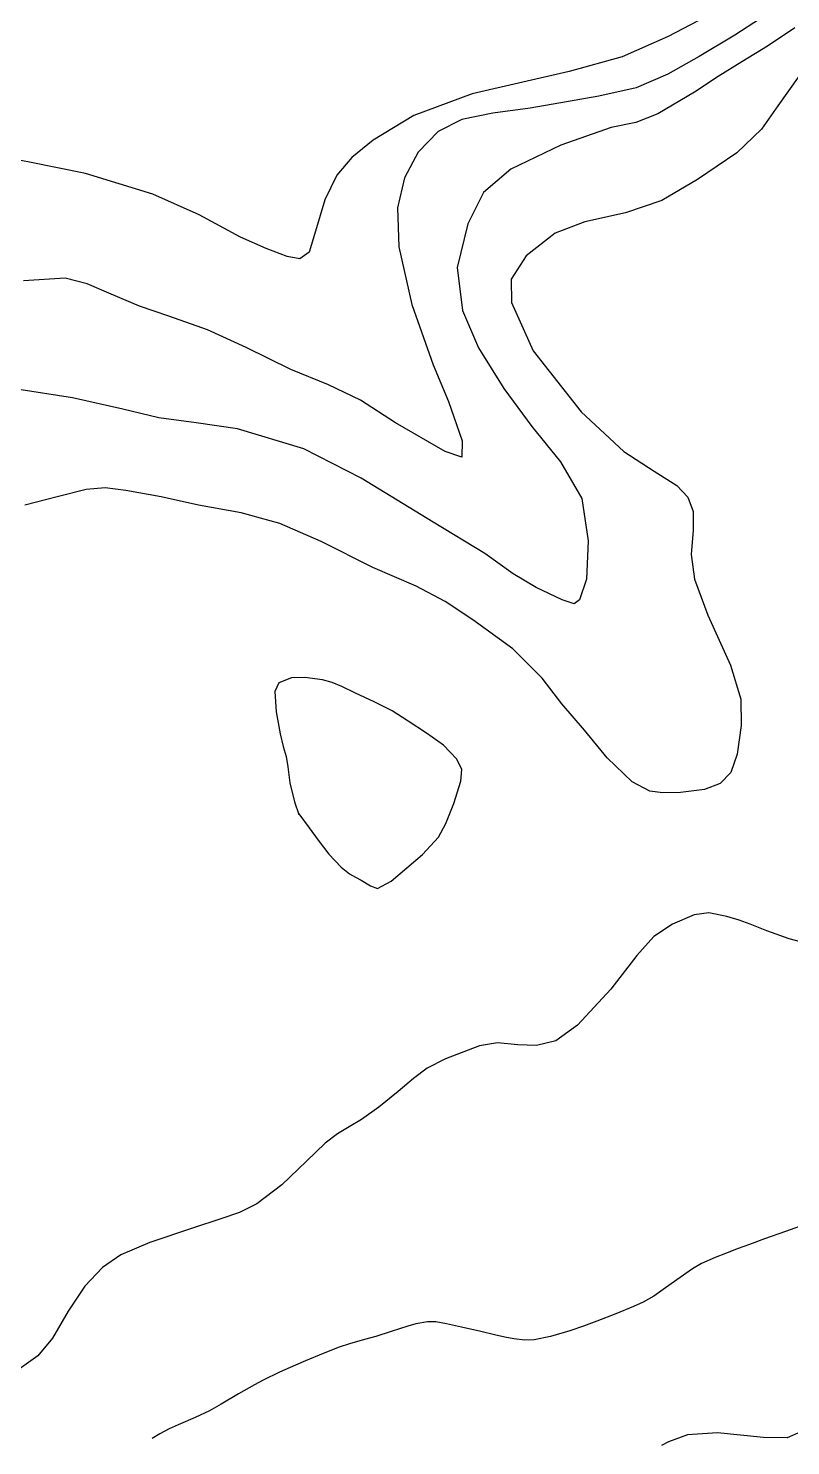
# Model space of a CAD drawing. Extents: x -717077 to -715000, y -984627 to -984000.
# Drawn here: x -716015.2 to -715854.7, y -984478.5 to -984180.1 of the extents above; entities that cross this region are included whole.
import ezdxf

# ---------------------------------------------------------------- set-up
doc = ezdxf.new("R2010")
doc.units = 0
doc.layers.add('contour_lines', color=1, linetype='CONTINUOUS')

msp = doc.modelspace()

# ---------------------------------------------------------------- linework, layer by layer
at = {"layer": 'contour_lines', "color": 1}
for p, q in [((-715871.198, -984176.987, 274), (-715880.503, -984181.842, 274)), ((-715861.072, -984178.053, 275), (-715866.45, -984181.578, 275)), ((-715880.503, -984181.842, 274), (-715890.207, -984186.117, 274)), ((-715866.45, -984181.578, 275), (-715873.985, -984186.061, 275)), ((-715853.844, -984180.038, 276), (-715859.585, -984183.911, 276)), ((-715859.585, -984183.911, 276), (-715864.998, -984187.169, 276)), ((-715890.207, -984186.117, 274), (-715901.35, -984189.246, 274)), ((-715873.985, -984186.061, 275), (-715880.53, -984189.758, 275)), ((-715864.998, -984187.169, 276), (-715869.99, -984190.281, 276)), ((-715901.35, -984189.246, 274), (-715921.759, -984193.922, 274)), ((-715880.53, -984189.758, 275), (-715887.231, -984192.629, 275)), ((-715869.99, -984190.281, 276), (-715874.928, -984193.589, 276)), ((-715852.9, -984190.129, 277), (-715857.416, -984196.475, 277)), ((-715921.759, -984193.922, 274), (-715934.021, -984198.495, 274)), ((-715887.231, -984192.629, 275), (-715895.094, -984194.439, 275)), ((-715874.928, -984193.589, 276), (-715882.64, -984198.128, 276)), ((-715909.513, -984196.965, 275), (-715917.389, -984197.975, 275)), ((-715901.926, -984195.631, 275), (-715909.513, -984196.965, 275)), ((-715895.094, -984194.439, 275), (-715901.926, -984195.631, 275)), ((-715857.416, -984196.475, 277), (-715860.846, -984201.383, 277)), ((-715934.021, -984198.495, 274), (-715942.583, -984203.662, 274)), ((-715923.941, -984199.346, 275), (-715928.915, -984201.848, 275)), ((-715917.389, -984197.975, 275), (-715923.941, -984199.346, 275)), ((-715887.331, -984199.93, 276), (-715892.483, -984200.982, 276)), ((-715882.64, -984198.128, 276), (-715887.331, -984199.93, 276)), ((-715928.915, -984201.848, 275), (-715933.139, -984206.183, 275)), ((-715892.483, -984200.982, 276), (-715903.088, -984204.711, 276)), ((-715860.846, -984201.383, 277), (-715866.032, -984206.35, 277)), ((-715942.583, -984203.662, 274), (-715947.083, -984207.334, 274)), ((-715903.088, -984204.711, 276), (-715913.593, -984209.747, 276)), ((-716014.988, -984208.283, 274), (-716020.829, -984207.201, 274)), ((-716003.189, -984210.681, 274), (-716014.988, -984208.283, 274)), ((-715947.083, -984207.334, 274), (-715950.277, -984211.038, 274)), ((-715933.139, -984206.183, 275), (-715935.971, -984211.628, 275)), ((-715866.032, -984206.35, 277), (-715874.341, -984211.975, 277)), ((-715988.998, -984215.074, 274), (-716003.189, -984210.681, 274)), ((-715950.277, -984211.038, 274), (-715952.764, -984216.225, 274)), ((-715935.971, -984211.628, 275), (-715937.462, -984217.949, 275)), ((-715913.593, -984209.747, 276), (-715919.388, -984214.696, 276)), ((-715874.341, -984211.975, 277), (-715881.855, -984216.359, 277)), ((-715919.388, -984214.696, 276), (-715922.694, -984221.297, 276)), ((-715979.224, -984219.402, 274), (-715988.998, -984215.074, 274)), ((-715952.764, -984216.225, 274), (-715954.72, -984222.825, 274)), ((-715937.462, -984217.949, 275), (-715937.207, -984226.132, 275)), ((-715881.855, -984216.359, 277), (-715889.461, -984218.963, 277)), ((-715970.545, -984224.124, 274), (-715979.224, -984219.402, 274)), ((-715898.043, -984220.897, 277), (-715904.3, -984223.253, 277)), ((-715889.461, -984218.963, 277), (-715898.043, -984220.897, 277)), ((-715954.72, -984222.825, 274), (-715956.069, -984227.221, 274)), ((-715922.694, -984221.297, 276), (-715924.907, -984230.475, 276)), ((-715904.3, -984223.253, 277), (-715910.362, -984228.036, 277)), ((-715965.14, -984226.461, 274), (-715970.545, -984224.124, 274)), ((-715960.678, -984228.192, 274), (-715965.14, -984226.461, 274)), ((-715937.207, -984226.132, 275), (-715934.454, -984238.273, 275)), ((-715958.031, -984228.663, 274), (-715960.678, -984228.192, 274)), ((-715956.069, -984227.221, 274), (-715958.031, -984228.663, 274)), ((-715910.362, -984228.036, 277), (-715913.556, -984232.963, 277)), ((-716007.437, -984232.739, 275), (-716016.237, -984233.303, 275)), ((-716002.823, -984233.891, 275), (-716007.437, -984232.739, 275)), ((-715924.907, -984230.475, 276), (-715923.776, -984239.529, 276)), ((-715998.219, -984235.919, 275), (-716002.823, -984233.891, 275)), ((-715913.556, -984232.963, 277), (-715913.46, -984237.817, 277)), ((-715991.8, -984238.619, 275), (-715998.219, -984235.919, 275)), ((-715985.621, -984240.714, 275), (-715991.8, -984238.619, 275)), ((-715934.454, -984238.273, 275), (-715929.942, -984250.95, 275)), ((-715913.46, -984237.817, 277), (-715908.9, -984248.004, 277)), ((-715977.453, -984243.61, 275), (-715985.621, -984240.714, 275)), ((-715923.776, -984239.529, 276), (-715920.419, -984247.37, 276)), ((-715969.361, -984247.335, 275), (-715977.453, -984243.61, 275)), ((-715959.959, -984251.981, 275), (-715969.361, -984247.335, 275)), ((-715920.419, -984247.37, 276), (-715915.09, -984255.956, 276)), ((-715908.9, -984248.004, 277), (-715898.828, -984260.877, 277)), ((-715952.025, -984255.197, 275), (-715959.959, -984251.981, 275)), ((-715929.942, -984250.95, 275), (-715926.743, -984258.682, 275)), ((-716005.892, -984257.91, 276), (-716017.625, -984256.069, 276)), ((-715945.263, -984258.446, 275), (-715952.025, -984255.197, 275)), ((-715915.09, -984255.956, 276), (-715909.176, -984263.963, 276)), ((-715995.319, -984260.303, 276), (-716005.892, -984257.91, 276)), ((-715937.918, -984263.156, 275), (-715945.263, -984258.446, 275)), ((-715926.743, -984258.682, 275), (-715923.865, -984266.975, 275)), ((-715987.714, -984262.152, 276), (-715995.319, -984260.303, 276)), ((-715979.893, -984263.168, 276), (-715987.714, -984262.152, 276)), ((-715898.828, -984260.877, 277), (-715889.837, -984269.195, 277)), ((-715971.148, -984264.421, 276), (-715979.893, -984263.168, 276)), ((-715957.207, -984268.65, 276), (-715971.148, -984264.421, 276)), ((-715927.439, -984269.22, 275), (-715937.918, -984263.156, 275)), ((-715909.176, -984263.963, 276), (-715903.193, -984271.402, 276)), ((-715945.136, -984274.854, 276), (-715957.207, -984268.65, 276)), ((-715923.865, -984266.975, 275), (-715923.909, -984270.413, 275)), ((-715923.909, -984270.413, 275), (-715927.439, -984269.22, 275)), ((-715903.193, -984271.402, 276), (-715898.659, -984279.091, 276)), ((-715889.837, -984269.195, 277), (-715883.406, -984273.371, 277)), ((-715883.406, -984273.371, 277), (-715878.66, -984276.394, 277)), ((-716003.045, -984277.232, 277), (-716009.163, -984278.731, 277)), ((-715999.004, -984276.896, 277), (-716003.045, -984277.232, 277)), ((-715994.642, -984277.432, 277), (-715999.004, -984276.896, 277)), ((-715987.252, -984278.776, 277), (-715994.642, -984277.432, 277)), ((-715929.971, -984284.093, 276), (-715945.136, -984274.854, 276)), ((-715878.66, -984276.394, 277), (-715876.322, -984278.843, 277)), ((-716009.163, -984278.731, 277), (-716015.966, -984280.55, 277)), ((-715979.403, -984280.502, 277), (-715987.252, -984278.776, 277)), ((-715970.416, -984282.16, 277), (-715979.403, -984280.502, 277)), ((-715898.659, -984279.091, 276), (-715897.305, -984288.007, 276)), ((-715876.322, -984278.843, 277), (-715875.24, -984281.823, 277)), ((-715962.256, -984284.398, 277), (-715970.416, -984282.16, 277)), ((-715875.24, -984281.823, 277), (-715875.248, -984285.774, 277)), ((-715953.54, -984288.194, 277), (-715962.256, -984284.398, 277)), ((-715919.079, -984290.712, 276), (-715929.971, -984284.093, 276)), ((-715875.248, -984285.774, 277), (-715875.67, -984290.905, 277)), ((-715942.676, -984293.633, 277), (-715953.54, -984288.194, 277)), ((-715897.305, -984288.007, 276), (-715897.698, -984296.091, 276)), ((-715913.156, -984295.009, 276), (-715919.079, -984290.712, 276)), ((-715875.67, -984290.905, 277), (-715874.948, -984296.087, 277)), ((-715933.542, -984297.553, 277), (-715942.676, -984293.633, 277)), ((-715908.272, -984297.826, 276), (-715913.156, -984295.009, 276)), ((-715927.441, -984300.827, 277), (-715933.542, -984297.553, 277)), ((-715902.807, -984300.422, 276), (-715908.272, -984297.826, 276)), ((-715897.698, -984296.091, 276), (-715899.13, -984300.476, 276)), ((-715874.948, -984296.087, 277), (-715872.159, -984303.694, 277)), ((-715921.587, -984304.682, 277), (-715927.441, -984300.827, 277)), ((-715900.276, -984301.276, 276), (-715902.807, -984300.422, 276)), ((-715899.13, -984300.476, 276), (-715900.276, -984301.276, 276)), ((-715872.159, -984303.694, 277), (-715867.398, -984314.191, 277)), ((-715913.221, -984310.796, 277), (-715921.587, -984304.682, 277)), ((-715907.007, -984316.948, 277), (-715913.221, -984310.796, 277)), ((-715867.398, -984314.191, 277), (-715865.181, -984321.341, 277)), ((-715962.443, -984317.932, 278), (-715963.331, -984319.727, 278)), ((-715959.766, -984316.891, 278), (-715962.443, -984317.932, 278)), ((-715956.966, -984316.792, 278), (-715959.766, -984316.891, 278)), ((-715953.262, -984317.292, 278), (-715956.966, -984316.792, 278)), ((-715951.246, -984317.868, 278), (-715953.262, -984317.292, 278)), ((-715949.204, -984318.664, 278), (-715951.246, -984317.868, 278)), ((-715946.325, -984320.075, 278), (-715949.204, -984318.664, 278)), ((-715902.913, -984322.342, 277), (-715907.007, -984316.948, 277)), ((-715963.331, -984319.727, 278), (-715963.056, -984324.042, 278)), ((-715942.38, -984321.915, 278), (-715946.325, -984320.075, 278)), ((-715938.619, -984323.83, 278), (-715942.38, -984321.915, 278)), ((-715898.077, -984327.875, 277), (-715902.913, -984322.342, 277)), ((-715865.181, -984321.341, 277), (-715865.09, -984326.916, 277)), ((-715963.056, -984324.042, 278), (-715962.202, -984328.628, 278)), ((-715935.203, -984326.008, 278), (-715938.619, -984323.83, 278)), ((-715931.352, -984328.52, 278), (-715935.203, -984326.008, 278)), ((-715893.334, -984333.74, 277), (-715898.077, -984327.875, 277)), ((-715865.09, -984326.916, 277), (-715865.979, -984332.908, 277)), ((-715962.202, -984328.628, 278), (-715961.529, -984331.312, 278)), ((-715961.529, -984331.312, 278), (-715960.905, -984333.45, 278)), ((-715927.82, -984331.013, 278), (-715931.352, -984328.52, 278)), ((-715924.972, -984333.98, 278), (-715927.82, -984331.013, 278)), ((-715960.905, -984333.45, 278), (-715960.573, -984335.618, 278)), ((-715923.925, -984336.144, 278), (-715924.972, -984333.98, 278)), ((-715888.099, -984338.783, 277), (-715893.334, -984333.74, 277)), ((-715865.979, -984332.908, 277), (-715867.292, -984336.795, 277)), ((-715960.573, -984335.618, 278), (-715960.112, -984339.003, 278)), ((-715924.118, -984338.651, 278), (-715923.925, -984336.144, 278)), ((-715867.292, -984336.795, 277), (-715869.532, -984339.142, 277)), ((-715960.112, -984339.003, 278), (-715959.165, -984342.968, 278)), ((-715925.6, -984343.301, 278), (-715924.118, -984338.651, 278)), ((-715884.352, -984340.697, 277), (-715888.099, -984338.783, 277)), ((-715869.532, -984339.142, 277), (-715872.855, -984340.35, 277)), ((-715959.165, -984342.968, 278), (-715958.281, -984345.646, 278)), ((-715881.638, -984341.051, 277), (-715884.352, -984340.697, 277)), ((-715877.885, -984341.013, 277), (-715881.638, -984341.051, 277)), ((-715872.855, -984340.35, 277), (-715877.885, -984341.013, 277)), ((-715958.242, -984345.475, 278), (-715956.075, -984348.445, 278)), ((-715927.326, -984347.568, 278), (-715925.6, -984343.301, 278)), ((-715956.075, -984348.445, 278), (-715954.188, -984351.069, 278)), ((-715928.873, -984350.4, 278), (-715927.326, -984347.568, 278)), ((-715954.188, -984351.069, 278), (-715951.915, -984354.004, 278)), ((-715932.184, -984354.052, 278), (-715928.873, -984350.4, 278)), ((-715951.915, -984354.004, 278), (-715949.351, -984356.702, 278)), ((-715938.819, -984359.704, 278), (-715932.184, -984354.052, 278)), ((-715949.351, -984356.702, 278), (-715947.578, -984358.119, 278)), ((-715947.578, -984358.119, 278), (-715946.312, -984358.809, 278)), ((-715946.312, -984358.809, 278), (-715945.116, -984359.486, 278)), ((-715945.116, -984359.486, 278), (-715943.179, -984360.677, 278)), ((-715943.179, -984360.677, 278), (-715941.721, -984361.187, 278)), ((-715941.721, -984361.187, 278), (-715938.819, -984359.704, 278)), ((-715875.009, -984366.732, 278), (-715879.57, -984368.746, 278)), ((-715871.962, -984366.359, 278), (-715875.009, -984366.732, 278)), ((-715868.108, -984367.108, 278), (-715871.962, -984366.359, 278)), ((-715865.54, -984367.853, 278), (-715868.108, -984367.108, 278)), ((-715879.57, -984368.746, 278), (-715883.496, -984371.344, 278)), ((-715863.198, -984368.719, 278), (-715865.54, -984367.853, 278)), ((-715859.738, -984370.146, 278), (-715863.198, -984368.719, 278)), ((-715855.043, -984371.829, 278), (-715859.738, -984370.146, 278)), ((-715883.496, -984371.344, 278), (-715887.099, -984375.312, 278)), ((-715847.93, -984373.681, 278), (-715855.043, -984371.829, 278)), ((-715887.099, -984375.312, 278), (-715892.592, -984382.414, 278)), ((-715892.592, -984382.414, 278), (-715899.564, -984390.01, 278)), ((-715899.564, -984390.01, 278), (-715904.149, -984393.256, 278)), ((-715916.427, -984393.684, 278), (-715920.228, -984394.376, 278)), ((-715912.145, -984394.156, 278), (-715916.427, -984393.684, 278)), ((-715904.149, -984393.256, 278), (-715908.196, -984394.256, 278)), ((-715920.228, -984394.376, 278), (-715927.358, -984397.058, 278)), ((-715908.196, -984394.256, 278), (-715912.145, -984394.156, 278)), ((-715931.206, -984399.078, 278), (-715934.113, -984401.232, 278)), ((-715927.358, -984397.058, 278), (-715931.206, -984399.078, 278)), ((-715934.113, -984401.232, 278), (-715937.303, -984403.958, 278)), ((-715937.303, -984403.958, 278), (-715941.427, -984407.279, 278)), ((-715941.427, -984407.279, 278), (-715945.021, -984409.845, 278)), ((-715947.62, -984411.403, 278), (-715950.125, -984412.859, 278)), ((-715945.021, -984409.845, 278), (-715947.62, -984411.403, 278)), ((-715952.686, -984414.862, 278), (-715956.616, -984418.654, 278)), ((-715950.125, -984412.859, 278), (-715952.686, -984414.862, 278)), ((-715956.616, -984418.654, 278), (-715961.835, -984423.625, 278)), ((-715961.835, -984423.625, 278), (-715967.119, -984427.631, 278)), ((-715970.719, -984429.449, 278), (-715974.666, -984430.762, 278)), ((-715967.119, -984427.631, 278), (-715970.719, -984429.449, 278)), ((-715980.62, -984432.697, 278), (-715989.604, -984435.767, 278)), ((-715974.666, -984430.762, 278), (-715980.62, -984432.697, 278)), ((-715851.107, -984431.745, 279), (-715855.814, -984433.41, 279)), ((-715989.604, -984435.767, 278), (-715995.707, -984438.375, 278)), ((-715860.208, -984435.003, 279), (-715863.354, -984436.152, 279)), ((-715855.814, -984433.41, 279), (-715860.208, -984435.003, 279)), ((-715995.707, -984438.375, 278), (-715999.579, -984440.977, 278)), ((-715868.435, -984438.043, 279), (-715870.565, -984438.891, 279)), ((-715865.723, -984437.028, 279), (-715868.435, -984438.043, 279)), ((-715863.354, -984436.152, 279), (-715865.723, -984437.028, 279)), ((-715999.579, -984440.977, 278), (-716003.269, -984444.91, 278)), ((-715875.336, -984441.27, 279), (-715878.669, -984443.572, 279)), ((-715873.444, -984440.179, 279), (-715875.336, -984441.27, 279)), ((-715870.565, -984438.891, 279), (-715873.444, -984440.179, 279)), ((-715878.669, -984443.572, 279), (-715881.52, -984445.656, 279)), ((-716003.269, -984444.91, 278), (-716006.793, -984450.224, 278)), ((-715883.545, -984447.026, 279), (-715885.779, -984448.307, 279)), ((-715881.52, -984445.656, 279), (-715883.545, -984447.026, 279)), ((-716006.793, -984450.224, 278), (-716010.129, -984455.885, 278)), ((-715887.775, -984449.231, 279), (-715891.521, -984450.759, 279)), ((-715885.779, -984448.307, 279), (-715887.775, -984449.231, 279)), ((-715935.322, -984453.349, 279), (-715938.818, -984454.518, 279)), ((-715933.611, -984452.864, 279), (-715935.322, -984453.349, 279)), ((-715931.194, -984452.48, 279), (-715933.611, -984452.864, 279)), ((-715929.385, -984452.481, 279), (-715931.194, -984452.48, 279)), ((-715927.156, -984452.847, 279), (-715929.385, -984452.481, 279)), ((-715923.973, -984453.564, 279), (-715927.156, -984452.847, 279)), ((-715919.953, -984454.49, 279), (-715923.973, -984453.564, 279)), ((-715898.347, -984453.359, 279), (-715901.225, -984454.32, 279)), ((-715895.525, -984452.317, 279), (-715898.347, -984453.359, 279)), ((-715891.521, -984450.759, 279), (-715895.525, -984452.317, 279)), ((-716010.129, -984455.885, 278), (-716013.185, -984459.588, 278)), ((-715944.392, -984456.2, 279), (-715947.617, -984457.079, 279)), ((-715942.03, -984455.546, 279), (-715944.392, -984456.2, 279)), ((-715938.818, -984454.518, 279), (-715942.03, -984455.546, 279)), ((-715917.081, -984455.159, 279), (-715919.953, -984454.49, 279)), ((-715914.869, -984455.674, 279), (-715917.081, -984455.159, 279)), ((-715912.988, -984456.051, 279), (-715914.869, -984455.674, 279)), ((-715910.688, -984456.325, 279), (-715912.988, -984456.051, 279)), ((-715908.739, -984456.232, 279), (-715910.688, -984456.325, 279)), ((-715905.286, -984455.506, 279), (-715908.739, -984456.232, 279)), ((-715901.225, -984454.32, 279), (-715905.286, -984455.506, 279)), ((-716013.185, -984459.588, 278), (-716017.125, -984462.388, 278)), ((-715953.142, -984459.133, 279), (-715956.812, -984460.658, 279)), ((-715949.733, -984457.781, 279), (-715953.142, -984459.133, 279)), ((-715947.617, -984457.079, 279), (-715949.733, -984457.781, 279)), ((-715958.961, -984461.585, 279), (-715962.287, -984463.059, 279)), ((-715956.812, -984460.658, 279), (-715958.961, -984461.585, 279)), ((-715965.74, -984464.702, 279), (-715967.616, -984465.69, 279)), ((-715962.287, -984463.059, 279), (-715965.74, -984464.702, 279)), ((-715970.962, -984467.617, 279), (-715974.604, -984469.775, 279)), ((-715967.616, -984465.69, 279), (-715970.962, -984467.617, 279)), ((-715977.084, -984471.163, 279), (-715980.066, -984472.57, 279)), ((-715974.604, -984469.775, 279), (-715977.084, -984471.163, 279)), ((-715983.66, -984474.132, 279), (-715985.546, -984475.001, 279)), ((-715980.066, -984472.57, 279), (-715983.66, -984474.132, 279)), ((-715987.501, -984476.062, 279), (-715989.134, -984477, 279)), ((-715985.546, -984475.001, 279), (-715987.501, -984476.062, 279)), ((-715876.425, -984476.247, 280), (-715880.429, -984477.69, 280)), ((-715870.081, -984475.849, 280), (-715876.425, -984476.247, 280)), ((-715860.42, -984476.806, 280), (-715870.081, -984475.849, 280)), ((-715855.435, -984476.859, 280), (-715860.42, -984476.806, 280)), ((-715852.585, -984475.622, 280), (-715855.435, -984476.859, 280)), ((-715880.429, -984477.69, 280), (-715881.875, -984478.517, 280))]:
    msp.add_line(p, q, dxfattribs=at)

doc.saveas('drawing.dxf')
